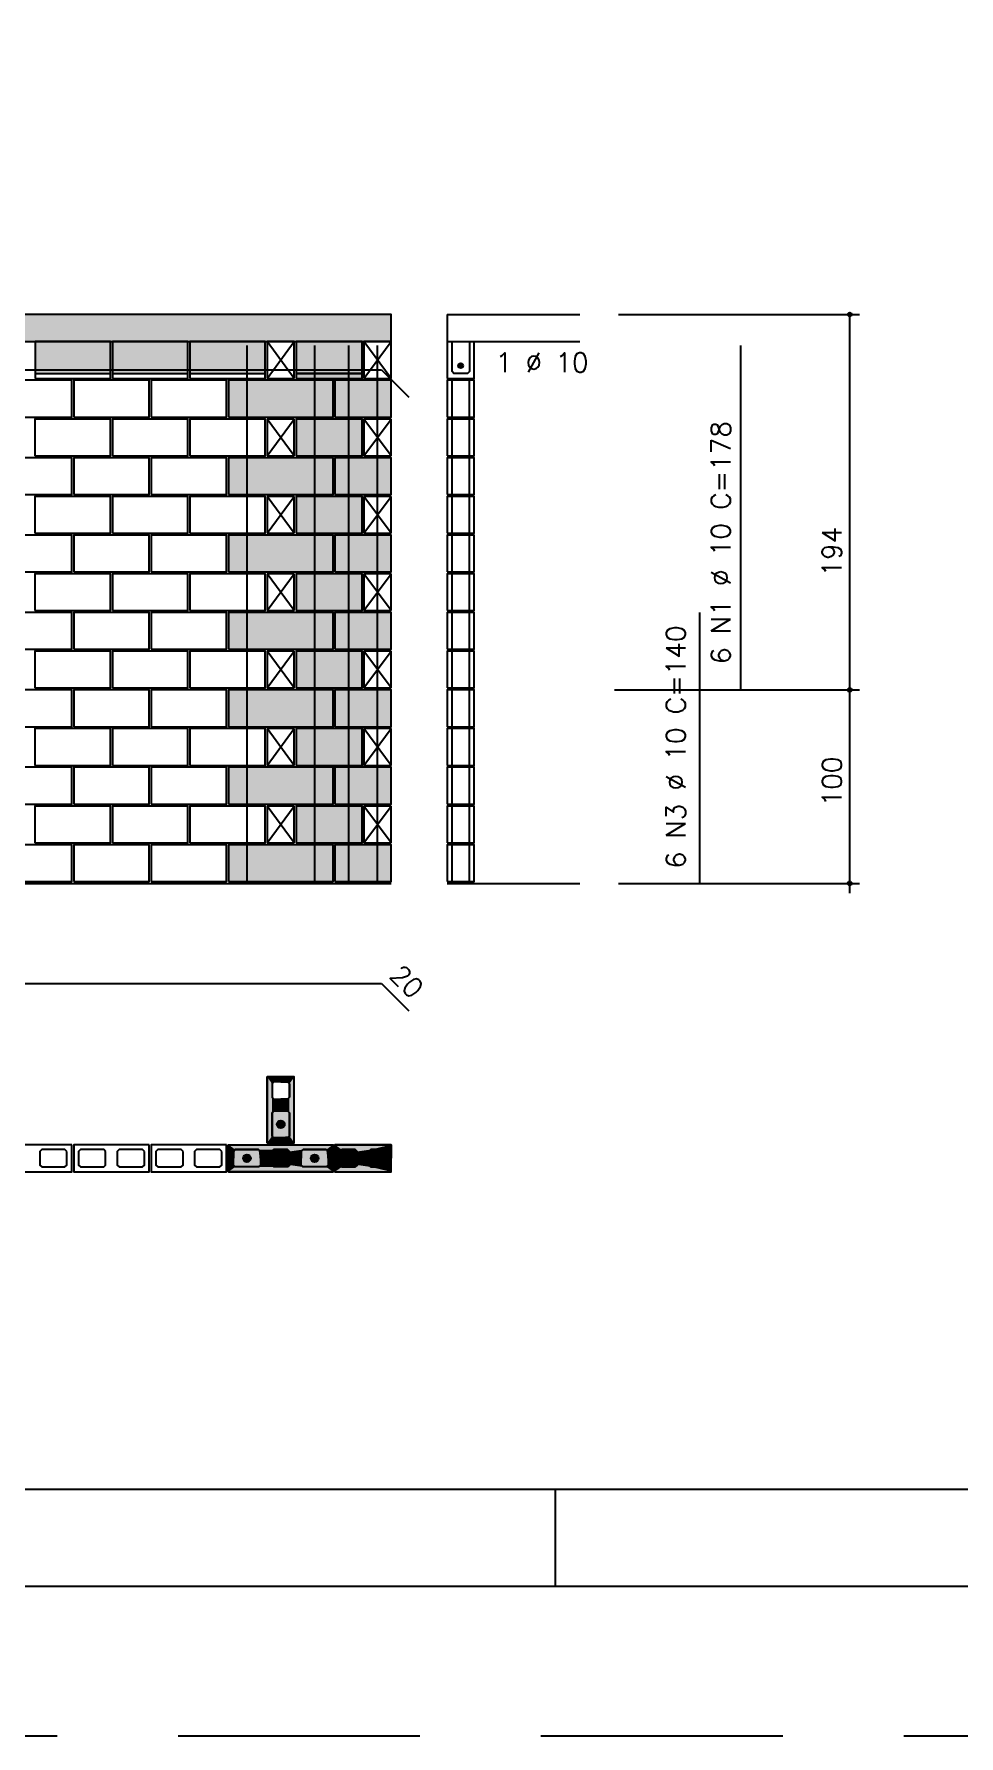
# Model space of a CAD drawing. Extents: x -1 to 122, y -1 to 61.
# Drawn here: x 68.7 to 78.26, y -1.45 to 16.14 of the extents above; entities that cross this region are included whole.
import ezdxf

# ---------------------------------------------------------------- set-up
doc = ezdxf.new("R2010")
doc.units = 0
doc.header["$MEASUREMENT"] = 0
doc.linetypes.add('ESTILO_TQS_0001', pattern=[0.45, 0.3, -0.15])
doc.linetypes.add('HIDDEN', pattern=[0.375, 0.25, -0.125])
doc.layers.get('0').update_dxf_attribs({"linetype": 'CONTINUOUS'})
doc.layers.get('Defpoints').update_dxf_attribs({"linetype": 'CONTINUOUS'})
for name, color, linetype in [('ARQ_FOLHA', 7, 'CONTINUOUS'), ('PENA_01', 1, 'CONTINUOUS'), ('PENA_02', 2, 'CONTINUOUS'), ('PENA_03', 3, 'CONTINUOUS'), ('PENA_05', 5, 'CONTINUOUS'), ('PENA_09', 254, 'CONTINUOUS'), ('PENA_11', 252, 'CONTINUOUS'), ('PENA_19', 240, 'CONTINUOUS'), ('PENA_21', 100, 'CONTINUOUS'), ('PENA_27', 21, 'CONTINUOUS')]:
    doc.layers.add(name, color=color, linetype=linetype)
doc.styles.get("Standard").update_dxf_attribs({"font": 'ROMANS.SHX'})

# ---------------------------------------------------------------- blocks, each defined once
blk = doc.blocks.new('FOLHA A1+1 - 1102 X 594')
at = {"layer": 'ARQ_FOLHA', "color": 1}
blk.add_line((-457, 0), (-457, 10), dxfattribs=at)
for points in [[(-1189, 0), (0, 0), (0, 594), (-1189, 594)], [(-1164, 10), (-10, 10), (-10, 584), (-1164, 584)]]:
    blk.add_lwpolyline(points, close=True, dxfattribs=at)
at = {"layer": 'Defpoints', "color": 8, "linetype": 'HIDDEN', "ltscale": 100}
blk.add_lwpolyline([(-1208.5, 609.5), (-1208.5, -15.5), (19.5, -15.5), (19.5, 609.5)], close=True, dxfattribs=at)

msp = doc.modelspace()

# ---------------------------------------------------------------- linework, layer by layer
at = {"layer": 'PENA_01', "linetype": 'Continuous'}
for p, q in [((68.708768, 12.633965), (69.488768, 12.633965)), ((69.508768, 12.633965), (70.288768, 12.633965)), ((70.308768, 12.633965), (71.088768, 12.633965)), ((71.408357, 12.633965), (72.088357, 12.633965))]:
    msp.add_line(p, q, dxfattribs=at)
for points in [[(71.158357, 5.29309), (71.158357, 5.15309), (71.178357, 5.13309), (71.318357, 5.13309), (71.338357, 5.15309), (71.338357, 5.29309), (71.318357, 5.31309), (71.178357, 5.31309), (71.158357, 5.29309)], [(71.158357, 4.99309), (71.158357, 4.75309), (71.178357, 4.73309), (71.318357, 4.73309), (71.338357, 4.75309), (71.338357, 4.99309), (71.318357, 5.01309), (71.178357, 5.01309), (71.158357, 4.99309)], [(69.038357, 4.59309), (69.018357, 4.61309), (68.778357, 4.61309), (68.758357, 4.59309), (68.758357, 4.45309), (68.778357, 4.43309), (69.018357, 4.43309), (69.038357, 4.45309), (69.038357, 4.59309)], [(69.438357, 4.59309), (69.418357, 4.61309), (69.178357, 4.61309), (69.158357, 4.59309), (69.158357, 4.45309), (69.178357, 4.43309), (69.418357, 4.43309), (69.438357, 4.45309), (69.438357, 4.59309)], [(69.838357, 4.59309), (69.818357, 4.61309), (69.578357, 4.61309), (69.558357, 4.59309), (69.558357, 4.45309), (69.578357, 4.43309), (69.818357, 4.43309), (69.838357, 4.45309), (69.838357, 4.59309)], [(70.238357, 4.59309), (70.218357, 4.61309), (69.978357, 4.61309), (69.958357, 4.59309), (69.958357, 4.45309), (69.978357, 4.43309), (70.218357, 4.43309), (70.238357, 4.45309), (70.238357, 4.59309)], [(70.638357, 4.59309), (70.618357, 4.61309), (70.378357, 4.61309), (70.358357, 4.59309), (70.358357, 4.45309), (70.378357, 4.43309), (70.618357, 4.43309), (70.638357, 4.45309), (70.638357, 4.59309)], [(71.038357, 4.45309), (71.018357, 4.43309), (70.778357, 4.43309), (70.758357, 4.45309), (70.758357, 4.59309), (70.778357, 4.61309), (71.018357, 4.61309), (71.038357, 4.59309), (71.038357, 4.45309)], [(71.338357, 4.45309), (71.318357, 4.43309), (71.178357, 4.43309), (71.158357, 4.45309), (71.158357, 4.59309), (71.178357, 4.61309), (71.318357, 4.61309), (71.338357, 4.59309), (71.338357, 4.45309)], [(71.738357, 4.45309), (71.718357, 4.43309), (71.478357, 4.43309), (71.458357, 4.45309), (71.458357, 4.59309), (71.478357, 4.61309), (71.718357, 4.61309), (71.738357, 4.59309), (71.738357, 4.45309)]]:
    msp.add_lwpolyline(points, dxfattribs=at)
at = {"layer": 'PENA_01', "linetype": 'ESTILO_TQS_0001'}
for points in [[(72.038357, 4.59309), (72.018357, 4.61309), (71.878357, 4.61309), (71.858357, 4.59309), (71.858357, 4.45309), (71.878357, 4.43309), (72.018357, 4.43309), (72.038357, 4.45309), (72.038357, 4.59309)], [(72.338357, 4.59309), (72.318357, 4.61309), (72.178357, 4.61309), (72.158357, 4.59309), (72.158357, 4.45309), (72.178357, 4.43309), (72.318357, 4.43309), (72.338357, 4.45309), (72.338357, 4.59309)]]:
    msp.add_lwpolyline(points, dxfattribs=at)
at = {"layer": 'PENA_02', "linetype": 'Continuous'}
for p, q in [((71.388357, 12.963965), (71.108357, 12.963965)), ((71.108357, 12.963965), (71.108357, 12.583965)), ((71.388357, 12.583965), (71.388357, 12.963965)), ((72.388357, 12.963965), (72.108357, 12.963965)), ((72.108357, 12.963965), (72.108357, 12.583965)), ((72.388357, 12.583965), (72.388357, 12.963965)), ((71.108357, 12.583965), (71.388357, 12.583965)), ((72.108357, 12.583965), (72.388357, 12.583965)), ((71.388357, 12.163965), (71.108357, 12.163965)), ((71.108357, 12.163965), (71.108357, 11.783965)), ((71.388357, 11.783965), (71.388357, 12.163965)), ((72.388357, 12.163965), (72.108357, 12.163965)), ((72.108357, 12.163965), (72.108357, 11.783965)), ((72.388357, 11.783965), (72.388357, 12.163965)), ((71.108357, 11.783965), (71.388357, 11.783965)), ((72.108357, 11.783965), (72.388357, 11.783965)), ((71.388357, 11.363965), (71.108357, 11.363965)), ((71.108357, 11.363965), (71.108357, 10.983965)), ((71.388357, 10.983965), (71.388357, 11.363965)), ((72.388357, 11.363965), (72.108357, 11.363965)), ((72.108357, 11.363965), (72.108357, 10.983965)), ((72.388357, 10.983965), (72.388357, 11.363965)), ((71.108357, 10.983965), (71.388357, 10.983965)), ((72.108357, 10.983965), (72.388357, 10.983965)), ((71.388357, 10.563965), (71.108357, 10.563965)), ((71.108357, 10.563965), (71.108357, 10.183965)), ((71.388357, 10.183965), (71.388357, 10.563965)), ((72.388357, 10.563965), (72.108357, 10.563965)), ((72.108357, 10.563965), (72.108357, 10.183965)), ((72.388357, 10.183965), (72.388357, 10.563965)), ((71.108357, 10.183965), (71.388357, 10.183965)), ((72.108357, 10.183965), (72.388357, 10.183965)), ((71.388357, 9.763965), (71.108357, 9.763965)), ((71.108357, 9.763965), (71.108357, 9.383965)), ((71.388357, 9.383965), (71.388357, 9.763965)), ((72.388357, 9.763965), (72.108357, 9.763965)), ((72.108357, 9.763965), (72.108357, 9.383965)), ((72.388357, 9.383965), (72.388357, 9.763965)), ((71.108357, 9.383965), (71.388357, 9.383965)), ((72.108357, 9.383965), (72.388357, 9.383965)), ((71.388357, 8.963965), (71.108357, 8.963965)), ((71.108357, 8.963965), (71.108357, 8.583965)), ((71.388357, 8.583965), (71.388357, 8.963965)), ((72.388357, 8.963965), (72.108357, 8.963965)), ((72.108357, 8.963965), (72.108357, 8.583965)), ((72.388357, 8.583965), (72.388357, 8.963965)), ((71.108357, 8.583965), (71.388357, 8.583965)), ((72.108357, 8.583965), (72.388357, 8.583965)), ((71.388357, 8.163965), (71.108357, 8.163965)), ((71.108357, 8.163965), (71.108357, 7.783965)), ((71.388357, 7.783965), (71.388357, 8.163965)), ((72.388357, 8.163965), (72.108357, 8.163965)), ((72.108357, 8.163965), (72.108357, 7.783965)), ((72.388357, 7.783965), (72.388357, 8.163965)), ((71.108357, 7.783965), (71.388357, 7.783965)), ((72.108357, 7.783965), (72.388357, 7.783965)), ((62.408357, 7.363965), (72.388768, 7.363965)), ((70.708357, 4.38309), (70.708357, 4.66309)), ((70.708357, 4.66309), (71.788357, 4.66309)), ((71.788357, 4.66309), (71.788357, 4.38309)), ((71.788357, 4.38309), (70.708357, 4.38309))]:
    msp.add_line(p, q, dxfattribs=at)
for points in [[(62.408357, 12.963965), (72.388284, 12.963965), (72.388284, 13.243965), (62.408357, 13.243965), (62.408357, 12.963965)], [(68.708768, 12.583965), (69.488768, 12.583965), (69.488768, 12.963965), (68.708768, 12.963965), (68.708768, 12.583965)], [(69.508768, 12.583965), (70.288768, 12.583965), (70.288768, 12.963965), (69.508768, 12.963965), (69.508768, 12.583965)], [(70.308768, 12.583965), (71.088768, 12.583965), (71.088768, 12.963965), (70.308768, 12.963965), (70.308768, 12.583965)], [(71.408357, 12.583965), (72.088357, 12.583965), (72.088357, 12.963965), (71.408357, 12.963965), (71.408357, 12.583965)], [(68.308768, 12.183965), (69.088768, 12.183965), (69.088768, 12.563965), (68.308768, 12.563965), (68.308768, 12.183965)], [(69.108768, 12.183965), (69.888768, 12.183965), (69.888768, 12.563965), (69.108768, 12.563965), (69.108768, 12.183965)], [(69.908768, 12.183965), (70.688768, 12.183965), (70.688768, 12.563965), (69.908768, 12.563965), (69.908768, 12.183965)], [(70.708768, 12.183965), (71.788768, 12.183965), (71.788768, 12.563965), (70.708768, 12.563965), (70.708768, 12.183965)], [(71.808768, 12.183965), (72.388768, 12.183965), (72.388768, 12.563965), (71.808768, 12.563965), (71.808768, 12.183965)], [(68.708357, 11.783965), (69.488357, 11.783965), (69.488357, 12.163965), (68.708357, 12.163965), (68.708357, 11.783965)], [(69.508357, 11.783965), (70.288357, 11.783965), (70.288357, 12.163965), (69.508357, 12.163965), (69.508357, 11.783965)], [(70.308357, 11.783965), (71.088357, 11.783965), (71.088357, 12.163965), (70.308357, 12.163965), (70.308357, 11.783965)], [(71.408357, 11.783965), (72.088357, 11.783965), (72.088357, 12.163965), (71.408357, 12.163965), (71.408357, 11.783965)], [(68.308768, 11.383965), (69.088768, 11.383965), (69.088768, 11.763965), (68.308768, 11.763965), (68.308768, 11.383965)], [(69.108768, 11.383965), (69.888768, 11.383965), (69.888768, 11.763965), (69.108768, 11.763965), (69.108768, 11.383965)], [(69.908768, 11.383965), (70.688768, 11.383965), (70.688768, 11.763965), (69.908768, 11.763965), (69.908768, 11.383965)], [(70.708768, 11.383965), (71.788768, 11.383965), (71.788768, 11.763965), (70.708768, 11.763965), (70.708768, 11.383965)], [(71.808768, 11.383965), (72.388768, 11.383965), (72.388768, 11.763965), (71.808768, 11.763965), (71.808768, 11.383965)], [(68.708357, 10.983965), (69.488357, 10.983965), (69.488357, 11.363965), (68.708357, 11.363965), (68.708357, 10.983965)], [(69.508357, 10.983965), (70.288357, 10.983965), (70.288357, 11.363965), (69.508357, 11.363965), (69.508357, 10.983965)], [(70.308357, 10.983965), (71.088357, 10.983965), (71.088357, 11.363965), (70.308357, 11.363965), (70.308357, 10.983965)], [(71.408357, 10.983965), (72.088357, 10.983965), (72.088357, 11.363965), (71.408357, 11.363965), (71.408357, 10.983965)], [(68.308768, 10.583965), (69.088768, 10.583965), (69.088768, 10.963965), (68.308768, 10.963965), (68.308768, 10.583965)], [(69.108768, 10.583965), (69.888768, 10.583965), (69.888768, 10.963965), (69.108768, 10.963965), (69.108768, 10.583965)], [(69.908768, 10.583965), (70.688768, 10.583965), (70.688768, 10.963965), (69.908768, 10.963965), (69.908768, 10.583965)], [(70.708768, 10.583965), (71.788768, 10.583965), (71.788768, 10.963965), (70.708768, 10.963965), (70.708768, 10.583965)], [(71.808768, 10.583965), (72.388768, 10.583965), (72.388768, 10.963965), (71.808768, 10.963965), (71.808768, 10.583965)], [(68.708357, 10.183965), (69.488357, 10.183965), (69.488357, 10.563965), (68.708357, 10.563965), (68.708357, 10.183965)], [(69.508357, 10.183965), (70.288357, 10.183965), (70.288357, 10.563965), (69.508357, 10.563965), (69.508357, 10.183965)], [(70.308357, 10.183965), (71.088357, 10.183965), (71.088357, 10.563965), (70.308357, 10.563965), (70.308357, 10.183965)], [(71.408357, 10.183965), (72.088357, 10.183965), (72.088357, 10.563965), (71.408357, 10.563965), (71.408357, 10.183965)], [(68.308768, 9.783965), (69.088768, 9.783965), (69.088768, 10.163965), (68.308768, 10.163965), (68.308768, 9.783965)], [(69.108768, 9.783965), (69.888768, 9.783965), (69.888768, 10.163965), (69.108768, 10.163965), (69.108768, 9.783965)], [(69.908768, 9.783965), (70.688768, 9.783965), (70.688768, 10.163965), (69.908768, 10.163965), (69.908768, 9.783965)], [(70.708768, 9.783965), (71.788768, 9.783965), (71.788768, 10.163965), (70.708768, 10.163965), (70.708768, 9.783965)], [(71.808768, 9.783965), (72.388768, 9.783965), (72.388768, 10.163965), (71.808768, 10.163965), (71.808768, 9.783965)], [(68.708357, 9.383965), (69.488357, 9.383965), (69.488357, 9.763965), (68.708357, 9.763965), (68.708357, 9.383965)], [(69.508357, 9.383965), (70.288357, 9.383965), (70.288357, 9.763965), (69.508357, 9.763965), (69.508357, 9.383965)], [(70.308357, 9.383965), (71.088357, 9.383965), (71.088357, 9.763965), (70.308357, 9.763965), (70.308357, 9.383965)], [(71.408357, 9.383965), (72.088357, 9.383965), (72.088357, 9.763965), (71.408357, 9.763965), (71.408357, 9.383965)], [(68.308768, 8.983965), (69.088768, 8.983965), (69.088768, 9.363965), (68.308768, 9.363965), (68.308768, 8.983965)], [(69.108768, 8.983965), (69.888768, 8.983965), (69.888768, 9.363965), (69.108768, 9.363965), (69.108768, 8.983965)], [(69.908768, 8.983965), (70.688768, 8.983965), (70.688768, 9.363965), (69.908768, 9.363965), (69.908768, 8.983965)], [(70.708768, 8.983965), (71.788768, 8.983965), (71.788768, 9.363965), (70.708768, 9.363965), (70.708768, 8.983965)], [(71.808768, 8.983965), (72.388768, 8.983965), (72.388768, 9.363965), (71.808768, 9.363965), (71.808768, 8.983965)], [(68.708357, 8.583965), (69.488357, 8.583965), (69.488357, 8.963965), (68.708357, 8.963965), (68.708357, 8.583965)], [(69.508357, 8.583965), (70.288357, 8.583965), (70.288357, 8.963965), (69.508357, 8.963965), (69.508357, 8.583965)], [(70.308357, 8.583965), (71.088357, 8.583965), (71.088357, 8.963965), (70.308357, 8.963965), (70.308357, 8.583965)], [(71.408357, 8.583965), (72.088357, 8.583965), (72.088357, 8.963965), (71.408357, 8.963965), (71.408357, 8.583965)], [(68.308768, 8.183965), (69.088768, 8.183965), (69.088768, 8.563965), (68.308768, 8.563965), (68.308768, 8.183965)], [(69.108768, 8.183965), (69.888768, 8.183965), (69.888768, 8.563965), (69.108768, 8.563965), (69.108768, 8.183965)], [(69.908768, 8.183965), (70.688768, 8.183965), (70.688768, 8.563965), (69.908768, 8.563965), (69.908768, 8.183965)], [(70.708768, 8.183965), (71.788768, 8.183965), (71.788768, 8.563965), (70.708768, 8.563965), (70.708768, 8.183965)], [(71.808768, 8.183965), (72.388768, 8.183965), (72.388768, 8.563965), (71.808768, 8.563965), (71.808768, 8.183965)], [(68.708357, 7.783965), (69.488357, 7.783965), (69.488357, 8.163965), (68.708357, 8.163965), (68.708357, 7.783965)], [(69.508357, 7.783965), (70.288357, 7.783965), (70.288357, 8.163965), (69.508357, 8.163965), (69.508357, 7.783965)], [(70.308357, 7.783965), (71.088357, 7.783965), (71.088357, 8.163965), (70.308357, 8.163965), (70.308357, 7.783965)], [(71.408357, 7.783965), (72.088357, 7.783965), (72.088357, 8.163965), (71.408357, 8.163965), (71.408357, 7.783965)], [(68.308768, 7.383965), (69.088768, 7.383965), (69.088768, 7.763965), (68.308768, 7.763965), (68.308768, 7.383965)], [(69.108768, 7.383965), (69.888768, 7.383965), (69.888768, 7.763965), (69.108768, 7.763965), (69.108768, 7.383965)], [(69.908768, 7.383965), (70.688768, 7.383965), (70.688768, 7.763965), (69.908768, 7.763965), (69.908768, 7.383965)], [(70.708768, 7.383965), (71.788768, 7.383965), (71.788768, 7.763965), (70.708768, 7.763965), (70.708768, 7.383965)], [(71.808768, 7.383965), (72.388768, 7.383965), (72.388768, 7.763965), (71.808768, 7.763965), (71.808768, 7.383965)], [(71.108357, 5.36309), (71.108357, 4.68309), (71.388357, 4.68309), (71.388357, 5.36309), (71.108357, 5.36309)], [(69.088357, 4.66309), (68.308357, 4.66309), (68.308357, 4.38309), (69.088357, 4.38309), (69.088357, 4.66309)], [(69.888357, 4.66309), (69.108357, 4.66309), (69.108357, 4.38309), (69.888357, 4.38309), (69.888357, 4.66309)], [(70.688357, 4.66309), (69.908357, 4.66309), (69.908357, 4.38309), (70.688357, 4.38309), (70.688357, 4.66309)], [(72.388357, 4.66309), (71.808357, 4.66309), (71.808357, 4.38309), (72.388357, 4.38309), (72.388357, 4.66309)]]:
    msp.add_lwpolyline(points, dxfattribs=at)
for centre, radius in [((77.128279, 13.243965), 0.02), ((77.128279, 13.243965), 0.01), ((77.128279, 9.363965), 0.02), ((77.128279, 9.363965), 0.01), ((77.128279, 7.363965), 0.02), ((77.128279, 7.363965), 0.01)]:
    msp.add_circle(centre, radius, dxfattribs=at)
at = {"layer": 'PENA_03', "linetype": 'Continuous'}
for p, q in [((72.968284, 13.243965), (72.968284, 12.583965)), ((72.968284, 13.243965), (74.338963, 13.243965)), ((74.738963, 13.243965), (77.228279, 13.243965)), ((77.128279, 7.263433), (77.128279, 13.243965)), ((71.108357, 12.583965), (71.388357, 12.963965)), ((71.388357, 12.583965), (71.108357, 12.963965)), ((72.108357, 12.583965), (72.388357, 12.963965)), ((72.388357, 12.583965), (72.108357, 12.963965)), ((72.968284, 12.963965), (74.338963, 12.963965)), ((73.018284, 12.183965), (73.018284, 12.563965)), ((73.198284, 12.183965), (73.198284, 12.563965)), ((71.108357, 11.783965), (71.388357, 12.163965)), ((71.388357, 11.783965), (71.108357, 12.163965)), ((72.108357, 11.783965), (72.388357, 12.163965)), ((72.388357, 11.783965), (72.108357, 12.163965)), ((73.018284, 11.783965), (73.018284, 12.163965)), ((73.198284, 11.783965), (73.198284, 12.163965)), ((73.018284, 11.383965), (73.018284, 11.763965)), ((73.198284, 11.383965), (73.198284, 11.763965)), ((71.108357, 10.983965), (71.388357, 11.363965)), ((71.388357, 10.983965), (71.108357, 11.363965)), ((72.108357, 10.983965), (72.388357, 11.363965)), ((72.388357, 10.983965), (72.108357, 11.363965)), ((73.018284, 10.983965), (73.018284, 11.363965)), ((73.198284, 10.983965), (73.198284, 11.363965)), ((73.018284, 10.583965), (73.018284, 10.963965)), ((73.198284, 10.583965), (73.198284, 10.963965)), ((71.108357, 10.183965), (71.388357, 10.563965)), ((71.388357, 10.183965), (71.108357, 10.563965)), ((72.108357, 10.183965), (72.388357, 10.563965)), ((72.388357, 10.183965), (72.108357, 10.563965)), ((73.018284, 10.183965), (73.018284, 10.563965)), ((73.198284, 10.183965), (73.198284, 10.563965)), ((73.018284, 9.783965), (73.018284, 10.163965)), ((73.198284, 9.783965), (73.198284, 10.163965)), ((71.108357, 9.383965), (71.388357, 9.763965)), ((71.388357, 9.383965), (71.108357, 9.763965)), ((72.108357, 9.383965), (72.388357, 9.763965)), ((72.388357, 9.383965), (72.108357, 9.763965)), ((73.018284, 9.383965), (73.018284, 9.763965)), ((73.198284, 9.383965), (73.198284, 9.763965)), ((73.018284, 8.983965), (73.018284, 9.363965)), ((73.198284, 8.983965), (73.198284, 9.363965)), ((74.697032, 9.363965), (77.228279, 9.363965)), ((71.108357, 8.583965), (71.388357, 8.963965)), ((71.388357, 8.583965), (71.108357, 8.963965)), ((72.108357, 8.583965), (72.388357, 8.963965)), ((72.388357, 8.583965), (72.108357, 8.963965)), ((73.018284, 8.583965), (73.018284, 8.963965)), ((73.198284, 8.583965), (73.198284, 8.963965)), ((73.018284, 8.183965), (73.018284, 8.563965)), ((73.198284, 8.183965), (73.198284, 8.563965)), ((71.108357, 7.783965), (71.388357, 8.163965)), ((71.388357, 7.783965), (71.108357, 8.163965)), ((72.108357, 7.783965), (72.388357, 8.163965)), ((72.388357, 7.783965), (72.108357, 8.163965)), ((73.018284, 7.783965), (73.018284, 8.163965)), ((73.198284, 7.783965), (73.198284, 8.163965)), ((73.018284, 7.383965), (73.018284, 7.763965)), ((73.198284, 7.383965), (73.198284, 7.763965)), ((72.968284, 7.363965), (74.338963, 7.363965)), ((74.738963, 7.363965), (77.228279, 7.363965))]:
    msp.add_line(p, q, dxfattribs=at)
for points in [[(72.968284, 12.583965), (73.248284, 12.583965), (73.248284, 12.963965)], [(73.198284, 12.963965), (73.198284, 12.653965), (73.178284, 12.633965), (73.038284, 12.633965), (73.018284, 12.653965), (73.018284, 12.963965)], [(72.968284, 12.183965), (73.248284, 12.183965), (73.248284, 12.563965), (72.968284, 12.563965), (72.968284, 12.183965)], [(72.968284, 11.783965), (73.248284, 11.783965), (73.248284, 12.163965), (72.968284, 12.163965), (72.968284, 11.783965)], [(72.968284, 11.383965), (73.248284, 11.383965), (73.248284, 11.763965), (72.968284, 11.763965), (72.968284, 11.383965)], [(72.968284, 10.983965), (73.248284, 10.983965), (73.248284, 11.363965), (72.968284, 11.363965), (72.968284, 10.983965)], [(72.968284, 10.583965), (73.248284, 10.583965), (73.248284, 10.963965), (72.968284, 10.963965), (72.968284, 10.583965)], [(72.968284, 10.183965), (73.248284, 10.183965), (73.248284, 10.563965), (72.968284, 10.563965), (72.968284, 10.183965)], [(72.968284, 9.783965), (73.248284, 9.783965), (73.248284, 10.163965), (72.968284, 10.163965), (72.968284, 9.783965)], [(72.968284, 9.383965), (73.248284, 9.383965), (73.248284, 9.763965), (72.968284, 9.763965), (72.968284, 9.383965)], [(72.968284, 8.983965), (73.248284, 8.983965), (73.248284, 9.363965), (72.968284, 9.363965), (72.968284, 8.983965)], [(72.968284, 8.583965), (73.248284, 8.583965), (73.248284, 8.963965), (72.968284, 8.963965), (72.968284, 8.583965)], [(72.968284, 8.183965), (73.248284, 8.183965), (73.248284, 8.563965), (72.968284, 8.563965), (72.968284, 8.183965)], [(72.968284, 7.783965), (73.248284, 7.783965), (73.248284, 8.163965), (72.968284, 8.163965), (72.968284, 7.783965)], [(72.968284, 7.383965), (73.248284, 7.383965), (73.248284, 7.763965), (72.968284, 7.763965), (72.968284, 7.383965)], [(71.178357, 4.73309), (71.158357, 4.75309), (71.158357, 4.99309), (71.178357, 5.01309), (71.318357, 5.01309), (71.338357, 4.99309), (71.338357, 4.75309), (71.318357, 4.73309), (71.178357, 4.73309)], [(71.038357, 4.45309), (71.018357, 4.43309), (70.778357, 4.43309), (70.758357, 4.45309), (70.758357, 4.59309), (70.778357, 4.61309), (71.018357, 4.61309), (71.038357, 4.59309), (71.038357, 4.45309)], [(71.338357, 4.45309), (71.318357, 4.43309), (71.178357, 4.43309), (71.158357, 4.45309), (71.158357, 4.59309), (71.178357, 4.61309), (71.318357, 4.61309), (71.338357, 4.59309), (71.338357, 4.45309)], [(71.738357, 4.45309), (71.718357, 4.43309), (71.478357, 4.43309), (71.458357, 4.45309), (71.458357, 4.59309), (71.478357, 4.61309), (71.718357, 4.61309), (71.738357, 4.59309), (71.738357, 4.45309)], [(72.038357, 4.45309), (72.018357, 4.43309), (71.878357, 4.43309), (71.858357, 4.45309), (71.858357, 4.59309), (71.878357, 4.61309), (72.018357, 4.61309), (72.038357, 4.59309), (72.038357, 4.45309)], [(72.338357, 4.45309), (72.318357, 4.43309), (72.178357, 4.43309), (72.158357, 4.45309), (72.158357, 4.59309), (72.178357, 4.61309), (72.318357, 4.61309), (72.338357, 4.59309), (72.338357, 4.45309)]]:
    msp.add_lwpolyline(points, dxfattribs=at)
for centre, radius in [((73.107833, 12.714955), 0.025), ((71.248357, 4.87309), 0.04), ((70.898357, 4.52309), 0.04), ((71.248357, 4.52309), 0.04), ((71.598357, 4.52309), 0.04), ((71.948357, 4.52309), 0.04), ((72.248357, 4.52309), 0.04)]:
    msp.add_circle(centre, radius, dxfattribs=at)
for points in [[(73.132833, 12.714955), (73.095333, 12.736606), (73.08434, 12.723506)], [(73.132833, 12.714955), (73.08434, 12.723506), (73.08434, 12.706405)], [(73.132833, 12.714955), (73.08434, 12.706405), (73.095333, 12.693305)], [(73.132833, 12.714955), (73.112174, 12.739575), (73.095333, 12.736606)], [(73.132833, 12.714955), (73.095333, 12.693305), (73.112174, 12.690335)], [(73.132833, 12.714955), (73.126984, 12.731025), (73.112174, 12.739575)], [(73.132833, 12.714955), (73.112174, 12.690335), (73.126984, 12.698885)], [(73.132833, 12.714955), (73.126984, 12.698885), (73.132833, 12.714955)], [(71.288357, 4.87309), (71.228357, 4.907731), (71.21077, 4.886771)], [(71.288357, 4.87309), (71.21077, 4.886771), (71.21077, 4.859409)], [(71.288357, 4.87309), (71.21077, 4.859409), (71.228357, 4.838449)], [(71.288357, 4.87309), (71.255303, 4.912482), (71.228357, 4.907731)], [(71.288357, 4.87309), (71.228357, 4.838449), (71.255303, 4.833697)], [(71.288357, 4.87309), (71.278999, 4.898801), (71.255303, 4.912482)], [(71.288357, 4.87309), (71.255303, 4.833697), (71.278999, 4.847378)], [(71.288357, 4.87309), (71.278999, 4.847378), (71.288357, 4.87309)], [(70.938357, 4.52309), (70.878357, 4.557731), (70.86077, 4.536771)], [(70.938357, 4.52309), (70.86077, 4.536771), (70.86077, 4.509409)], [(70.938357, 4.52309), (70.86077, 4.509409), (70.878357, 4.488449)], [(70.938357, 4.52309), (70.905303, 4.562482), (70.878357, 4.557731)], [(70.938357, 4.52309), (70.878357, 4.488449), (70.905303, 4.483697)], [(70.938357, 4.52309), (70.928999, 4.548801), (70.905303, 4.562482)], [(70.938357, 4.52309), (70.905303, 4.483697), (70.928999, 4.497378)], [(70.938357, 4.52309), (70.928999, 4.497378), (70.938357, 4.52309)], [(71.288357, 4.52309), (71.228357, 4.557731), (71.21077, 4.536771)], [(71.288357, 4.52309), (71.21077, 4.536771), (71.21077, 4.509409)], [(71.288357, 4.52309), (71.21077, 4.509409), (71.228357, 4.488449)], [(71.288357, 4.52309), (71.255303, 4.562482), (71.228357, 4.557731)], [(71.288357, 4.52309), (71.228357, 4.488449), (71.255303, 4.483697)], [(71.288357, 4.52309), (71.278999, 4.548801), (71.255303, 4.562482)], [(71.288357, 4.52309), (71.255303, 4.483697), (71.278999, 4.497378)], [(71.288357, 4.52309), (71.278999, 4.497378), (71.288357, 4.52309)], [(71.638357, 4.52309), (71.578357, 4.557731), (71.56077, 4.536771)], [(71.638357, 4.52309), (71.56077, 4.536771), (71.56077, 4.509409)], [(71.638357, 4.52309), (71.56077, 4.509409), (71.578357, 4.488449)], [(71.638357, 4.52309), (71.605303, 4.562482), (71.578357, 4.557731)], [(71.638357, 4.52309), (71.578357, 4.488449), (71.605303, 4.483697)], [(71.638357, 4.52309), (71.628999, 4.548801), (71.605303, 4.562482)], [(71.638357, 4.52309), (71.605303, 4.483697), (71.628999, 4.497378)], [(71.638357, 4.52309), (71.628999, 4.497378), (71.638357, 4.52309)], [(71.988357, 4.52309), (71.928357, 4.557731), (71.91077, 4.536771)], [(71.988357, 4.52309), (71.91077, 4.536771), (71.91077, 4.509409)], [(71.988357, 4.52309), (71.91077, 4.509409), (71.928357, 4.488449)], [(71.988357, 4.52309), (71.955303, 4.562482), (71.928357, 4.557731)], [(71.988357, 4.52309), (71.928357, 4.488449), (71.955303, 4.483697)], [(71.988357, 4.52309), (71.978999, 4.548801), (71.955303, 4.562482)], [(71.988357, 4.52309), (71.955303, 4.483697), (71.978999, 4.497378)], [(71.988357, 4.52309), (71.978999, 4.497378), (71.988357, 4.52309)], [(72.288357, 4.52309), (72.228357, 4.557731), (72.21077, 4.536771)], [(72.288357, 4.52309), (72.21077, 4.536771), (72.21077, 4.509409)], [(72.288357, 4.52309), (72.21077, 4.509409), (72.228357, 4.488449)], [(72.288357, 4.52309), (72.255303, 4.562482), (72.228357, 4.557731)], [(72.288357, 4.52309), (72.228357, 4.488449), (72.255303, 4.483697)], [(72.288357, 4.52309), (72.278999, 4.548801), (72.255303, 4.562482)], [(72.288357, 4.52309), (72.255303, 4.483697), (72.278999, 4.497378)], [(72.288357, 4.52309), (72.278999, 4.497378), (72.288357, 4.52309)]]:
    msp.add_solid(points, dxfattribs=at)
at = {"layer": 'PENA_05', "linetype": 'Continuous'}
for p, q in [((76.004529, 9.361043), (76.004529, 12.923965)), ((62.508357, 12.673597), (72.288598, 12.674025)), ((72.288598, 12.674025), (72.571441, 12.391182)), ((75.578605, 7.363965), (75.578605, 10.163965)), ((62.508357, 6.329658), (72.288598, 6.330086)), ((72.288598, 6.330086), (72.571441, 6.047243))]:
    msp.add_line(p, q, dxfattribs=at)
for points in [[(70.898357, 12.923965), (70.898357, 7.363965)], [(71.598357, 12.923965), (71.598357, 7.363965)], [(71.948357, 12.923965), (71.948357, 7.363965)], [(72.244207, 12.923965), (72.244207, 7.363965)]]:
    msp.add_lwpolyline(points, dxfattribs=at)
at = {"layer": 'PENA_09', "linetype": 'Continuous'}
for points in [[(68.708768, 12.633965), (69.488768, 12.633965), (69.488768, 12.963965), (68.708768, 12.963965), (68.708768, 12.633965)], [(69.508768, 12.633965), (70.288768, 12.633965), (70.288768, 12.963965), (69.508768, 12.963965), (69.508768, 12.633965)], [(70.308768, 12.633965), (71.088768, 12.633965), (71.088768, 12.963965), (70.308768, 12.963965), (70.308768, 12.633965)], [(71.408357, 12.633965), (72.088357, 12.633965), (72.088357, 12.963965), (71.408357, 12.963965), (71.408357, 12.633965)]]:
    msp.add_lwpolyline(points, dxfattribs=at)
for points in [[(68.708768, 12.633965), (69.488768, 12.633965), (69.488768, 12.963965)], [(68.708768, 12.633965), (69.488768, 12.963965), (68.708768, 12.963965)], [(68.708768, 12.633965), (68.708768, 12.963965), (68.708768, 12.633965)], [(69.508768, 12.633965), (70.288768, 12.633965), (70.288768, 12.963965)], [(69.508768, 12.633965), (70.288768, 12.963965), (69.508768, 12.963965)], [(69.508768, 12.633965), (69.508768, 12.963965), (69.508768, 12.633965)], [(70.308768, 12.633965), (71.088768, 12.633965), (71.088768, 12.963965)], [(70.308768, 12.633965), (71.088768, 12.963965), (70.308768, 12.963965)], [(70.308768, 12.633965), (70.308768, 12.963965), (70.308768, 12.633965)], [(71.408357, 12.633965), (72.088357, 12.633965), (72.088357, 12.963965)], [(71.408357, 12.633965), (72.088357, 12.963965), (71.408357, 12.963965)], [(71.408357, 12.633965), (71.408357, 12.963965), (71.408357, 12.633965)]]:
    msp.add_solid(points, dxfattribs=at)
at = {"layer": 'PENA_11', "linetype": 'Continuous'}
for points in [[(62.408357, 12.963965), (72.388284, 12.963965), (72.388284, 13.243965)], [(62.408357, 12.963965), (72.388284, 13.243965), (62.408357, 13.243965)], [(71.178357, 4.73309), (71.158357, 4.99309), (71.178357, 5.01309)], [(71.178357, 4.73309), (71.158357, 4.75309), (71.158357, 4.99309)], [(71.178357, 4.73309), (71.178357, 5.01309), (71.318357, 5.01309)], [(71.178357, 4.73309), (71.318357, 5.01309), (71.338357, 4.99309)], [(71.178357, 4.73309), (71.338357, 4.99309), (71.338357, 4.75309)], [(71.178357, 4.73309), (71.338357, 4.75309), (71.318357, 4.73309)], [(71.038357, 4.45309), (70.758357, 4.59309), (70.778357, 4.61309)], [(71.038357, 4.45309), (70.758357, 4.45309), (70.758357, 4.59309)], [(71.038357, 4.45309), (70.778357, 4.61309), (71.018357, 4.61309)], [(71.038357, 4.45309), (71.018357, 4.61309), (71.038357, 4.59309)], [(71.038357, 4.45309), (71.038357, 4.59309), (71.038357, 4.45309)], [(71.338357, 4.45309), (71.158357, 4.59309), (71.178357, 4.61309)], [(71.338357, 4.45309), (71.158357, 4.45309), (71.158357, 4.59309)], [(71.178357, 4.73309), (71.318357, 4.73309), (71.178357, 4.73309)], [(71.338357, 4.45309), (71.178357, 4.61309), (71.318357, 4.61309)], [(71.338357, 4.45309), (71.318357, 4.61309), (71.338357, 4.59309)], [(71.338357, 4.45309), (71.338357, 4.59309), (71.338357, 4.45309)], [(71.738357, 4.45309), (71.458357, 4.59309), (71.478357, 4.61309)], [(71.738357, 4.45309), (71.458357, 4.45309), (71.458357, 4.59309)], [(71.738357, 4.45309), (71.478357, 4.61309), (71.718357, 4.61309)], [(71.738357, 4.45309), (71.718357, 4.61309), (71.738357, 4.59309)], [(71.738357, 4.45309), (71.738357, 4.59309), (71.738357, 4.45309)], [(72.038357, 4.45309), (71.858357, 4.59309), (71.878357, 4.61309)], [(72.038357, 4.45309), (71.858357, 4.45309), (71.858357, 4.59309)], [(72.038357, 4.45309), (71.878357, 4.61309), (72.018357, 4.61309)], [(72.038357, 4.45309), (72.018357, 4.61309), (72.038357, 4.59309)], [(72.038357, 4.45309), (72.038357, 4.59309), (72.038357, 4.45309)], [(72.338357, 4.45309), (72.158357, 4.59309), (72.178357, 4.61309)], [(72.338357, 4.45309), (72.158357, 4.45309), (72.158357, 4.59309)], [(72.338357, 4.45309), (72.178357, 4.61309), (72.318357, 4.61309)], [(72.338357, 4.45309), (72.318357, 4.61309), (72.338357, 4.59309)], [(72.338357, 4.45309), (72.338357, 4.59309), (72.338357, 4.45309)], [(71.038357, 4.45309), (70.778357, 4.43309), (70.758357, 4.45309)], [(71.038357, 4.45309), (71.018357, 4.43309), (70.778357, 4.43309)], [(71.338357, 4.45309), (71.178357, 4.43309), (71.158357, 4.45309)], [(71.338357, 4.45309), (71.318357, 4.43309), (71.178357, 4.43309)], [(71.738357, 4.45309), (71.478357, 4.43309), (71.458357, 4.45309)], [(71.738357, 4.45309), (71.718357, 4.43309), (71.478357, 4.43309)], [(72.038357, 4.45309), (71.878357, 4.43309), (71.858357, 4.45309)], [(72.038357, 4.45309), (72.018357, 4.43309), (71.878357, 4.43309)], [(72.338357, 4.45309), (72.178357, 4.43309), (72.158357, 4.45309)], [(72.338357, 4.45309), (72.318357, 4.43309), (72.178357, 4.43309)]]:
    msp.add_solid(points, dxfattribs=at)
at = {"layer": 'PENA_19', "linetype": 'Continuous'}
for points in [[(70.708768, 12.183965), (71.788768, 12.183965), (71.788768, 12.563965), (70.708768, 12.563965), (70.708768, 12.183965)], [(70.708768, 11.383965), (71.788768, 11.383965), (71.788768, 11.763965), (70.708768, 11.763965), (70.708768, 11.383965)], [(70.708768, 10.583965), (71.788768, 10.583965), (71.788768, 10.963965), (70.708768, 10.963965), (70.708768, 10.583965)], [(70.708768, 9.783965), (71.788768, 9.783965), (71.788768, 10.163965), (70.708768, 10.163965), (70.708768, 9.783965)], [(70.708768, 8.983965), (71.788768, 8.983965), (71.788768, 9.363965), (70.708768, 9.363965), (70.708768, 8.983965)], [(70.708768, 8.183965), (71.788768, 8.183965), (71.788768, 8.563965), (70.708768, 8.563965), (70.708768, 8.183965)], [(70.708768, 7.383965), (71.788768, 7.383965), (71.788768, 7.763965), (70.708768, 7.763965), (70.708768, 7.383965)], [(71.788357, 4.52309), (71.738357, 4.52309), (71.738357, 4.59309), (71.718357, 4.61309), (71.478357, 4.61309), (71.458357, 4.59309), (71.458357, 4.52309), (71.338357, 4.52309), (71.338357, 4.59309), (71.318357, 4.61309), (71.178357, 4.61309), (71.158357, 4.59309), (71.158357, 4.52309), (71.038357, 4.52309), (71.038357, 4.59309), (71.018357, 4.61309), (70.778357, 4.61309), (70.758357, 4.59309), (70.758357, 4.52309), (70.708357, 4.52309), (70.708357, 4.66309), (71.788357, 4.66309), (71.788357, 4.52309)], [(71.788357, 4.52309), (71.738357, 4.52309), (71.738357, 4.45309), (71.718357, 4.43309), (71.478357, 4.43309), (71.458357, 4.45309), (71.458357, 4.52309), (71.338357, 4.52309), (71.338357, 4.45309), (71.318357, 4.43309), (71.178357, 4.43309), (71.158357, 4.45309), (71.158357, 4.52309), (71.038357, 4.52309), (71.038357, 4.45309), (71.018357, 4.43309), (70.778357, 4.43309), (70.758357, 4.45309), (70.758357, 4.52309), (70.708357, 4.52309), (70.708357, 4.38309), (71.788357, 4.38309), (71.788357, 4.52309)]]:
    msp.add_lwpolyline(points, dxfattribs=at)
for points in [[(70.708768, 12.183965), (71.788768, 12.183965), (71.788768, 12.563965)], [(70.708768, 12.183965), (71.788768, 12.563965), (70.708768, 12.563965)], [(70.708768, 12.183965), (70.708768, 12.563965), (70.708768, 12.183965)], [(70.708768, 11.383965), (71.788768, 11.383965), (71.788768, 11.763965)], [(70.708768, 11.383965), (71.788768, 11.763965), (70.708768, 11.763965)], [(70.708768, 11.383965), (70.708768, 11.763965), (70.708768, 11.383965)], [(70.708768, 10.583965), (71.788768, 10.583965), (71.788768, 10.963965)], [(70.708768, 10.583965), (71.788768, 10.963965), (70.708768, 10.963965)], [(70.708768, 10.583965), (70.708768, 10.963965), (70.708768, 10.583965)], [(70.708768, 9.783965), (71.788768, 9.783965), (71.788768, 10.163965)], [(70.708768, 9.783965), (71.788768, 10.163965), (70.708768, 10.163965)], [(70.708768, 9.783965), (70.708768, 10.163965), (70.708768, 9.783965)], [(70.708768, 8.983965), (71.788768, 8.983965), (71.788768, 9.363965)], [(70.708768, 8.983965), (71.788768, 9.363965), (70.708768, 9.363965)], [(70.708768, 8.983965), (70.708768, 9.363965), (70.708768, 8.983965)], [(70.708768, 8.183965), (71.788768, 8.183965), (71.788768, 8.563965)], [(70.708768, 8.183965), (71.788768, 8.563965), (70.708768, 8.563965)], [(70.708768, 8.183965), (70.708768, 8.563965), (70.708768, 8.183965)], [(70.708768, 7.383965), (71.788768, 7.383965), (71.788768, 7.763965)], [(70.708768, 7.383965), (71.788768, 7.763965), (70.708768, 7.763965)], [(70.708768, 7.383965), (70.708768, 7.763965), (70.708768, 7.383965)], [(71.788357, 4.66309), (70.778357, 4.61309), (70.708357, 4.66309)], [(70.778357, 4.61309), (70.758357, 4.59309), (70.708357, 4.66309)], [(70.708357, 4.66309), (70.758357, 4.59309), (70.708357, 4.52309)], [(70.758357, 4.59309), (70.758357, 4.52309), (70.708357, 4.52309)], [(71.018357, 4.61309), (70.778357, 4.61309), (71.788357, 4.66309)], [(71.178357, 4.61309), (71.018357, 4.61309), (71.788357, 4.66309)], [(71.038357, 4.59309), (71.018357, 4.61309), (71.178357, 4.61309)], [(71.038357, 4.52309), (71.038357, 4.59309), (71.178357, 4.61309)], [(71.038357, 4.52309), (71.178357, 4.61309), (71.158357, 4.59309)], [(71.038357, 4.52309), (71.158357, 4.59309), (71.158357, 4.52309)], [(71.788357, 4.66309), (71.318357, 4.61309), (71.178357, 4.61309)], [(71.318357, 4.61309), (71.788357, 4.66309), (71.338357, 4.59309)], [(71.788357, 4.66309), (71.478357, 4.61309), (71.338357, 4.59309)], [(71.338357, 4.59309), (71.478357, 4.61309), (71.338357, 4.52309)], [(71.478357, 4.61309), (71.458357, 4.59309), (71.338357, 4.52309)], [(71.338357, 4.52309), (71.458357, 4.59309), (71.458357, 4.52309)], [(71.718357, 4.61309), (71.478357, 4.61309), (71.788357, 4.66309)], [(71.738357, 4.59309), (71.718357, 4.61309), (71.788357, 4.66309)], [(71.788357, 4.52309), (71.738357, 4.52309), (71.788357, 4.66309)], [(71.738357, 4.52309), (71.738357, 4.59309), (71.788357, 4.66309)], [(70.708357, 4.38309), (70.758357, 4.45309), (70.708357, 4.52309)], [(70.758357, 4.45309), (70.758357, 4.52309), (70.708357, 4.52309)], [(70.778357, 4.43309), (70.758357, 4.45309), (70.708357, 4.38309)], [(71.788357, 4.38309), (70.778357, 4.43309), (70.708357, 4.38309)], [(71.018357, 4.43309), (70.778357, 4.43309), (71.788357, 4.38309)], [(71.038357, 4.45309), (71.018357, 4.43309), (71.178357, 4.43309)], [(71.178357, 4.43309), (71.018357, 4.43309), (71.788357, 4.38309)], [(71.038357, 4.52309), (71.038357, 4.45309), (71.178357, 4.43309)], [(71.038357, 4.52309), (71.178357, 4.43309), (71.158357, 4.45309)], [(71.038357, 4.52309), (71.158357, 4.45309), (71.158357, 4.52309)], [(71.788357, 4.38309), (71.318357, 4.43309), (71.178357, 4.43309)], [(71.318357, 4.43309), (71.788357, 4.38309), (71.338357, 4.45309)], [(71.338357, 4.45309), (71.478357, 4.43309), (71.338357, 4.52309)], [(71.478357, 4.43309), (71.458357, 4.45309), (71.338357, 4.52309)], [(71.338357, 4.52309), (71.458357, 4.45309), (71.458357, 4.52309)], [(71.788357, 4.38309), (71.478357, 4.43309), (71.338357, 4.45309)], [(71.718357, 4.43309), (71.478357, 4.43309), (71.788357, 4.38309)], [(71.738357, 4.45309), (71.718357, 4.43309), (71.788357, 4.38309)], [(71.788357, 4.52309), (71.738357, 4.52309), (71.788357, 4.38309)], [(71.738357, 4.52309), (71.738357, 4.45309), (71.788357, 4.38309)]]:
    msp.add_solid(points, dxfattribs=at)
at = {"layer": 'PENA_21', "linetype": 'Continuous'}
for points in [[(71.408357, 12.583965), (72.088357, 12.583965), (72.088357, 12.633965), (71.408357, 12.633965), (71.408357, 12.583965)], [(71.408357, 11.783965), (72.088357, 11.783965), (72.088357, 12.163965), (71.408357, 12.163965), (71.408357, 11.783965)], [(71.408357, 10.983965), (72.088357, 10.983965), (72.088357, 11.363965), (71.408357, 11.363965), (71.408357, 10.983965)], [(71.408357, 10.183965), (72.088357, 10.183965), (72.088357, 10.563965), (71.408357, 10.563965), (71.408357, 10.183965)], [(71.408357, 9.383965), (72.088357, 9.383965), (72.088357, 9.763965), (71.408357, 9.763965), (71.408357, 9.383965)], [(71.408357, 8.583965), (72.088357, 8.583965), (72.088357, 8.963965), (71.408357, 8.963965), (71.408357, 8.583965)], [(71.408357, 7.783965), (72.088357, 7.783965), (72.088357, 8.163965), (71.408357, 8.163965), (71.408357, 7.783965)], [(71.248357, 5.36309), (71.248357, 5.31309), (71.178357, 5.31309), (71.158357, 5.29309), (71.158357, 5.15309), (71.178357, 5.13309), (71.248357, 5.13309), (71.248357, 5.01309), (71.178357, 5.01309), (71.158357, 4.99309), (71.158357, 4.75309), (71.178357, 4.73309), (71.248357, 4.73309), (71.248357, 4.68309), (71.108357, 4.68309), (71.108357, 5.36309), (71.248357, 5.36309)], [(71.248357, 5.36309), (71.248357, 5.31309), (71.318357, 5.31309), (71.338357, 5.29309), (71.338357, 5.15309), (71.318357, 5.13309), (71.248357, 5.13309), (71.248357, 5.01309), (71.318357, 5.01309), (71.338357, 4.99309), (71.338357, 4.75309), (71.318357, 4.73309), (71.248357, 4.73309), (71.248357, 4.68309), (71.388357, 4.68309), (71.388357, 5.36309), (71.248357, 5.36309)]]:
    msp.add_lwpolyline(points, dxfattribs=at)
for points in [[(71.408357, 12.583965), (72.088357, 12.583965), (72.088357, 12.633965)], [(71.408357, 12.583965), (72.088357, 12.633965), (71.408357, 12.633965)], [(71.408357, 12.583965), (71.408357, 12.633965), (71.408357, 12.583965)], [(71.408357, 11.783965), (72.088357, 11.783965), (72.088357, 12.163965)], [(71.408357, 11.783965), (72.088357, 12.163965), (71.408357, 12.163965)], [(71.408357, 11.783965), (71.408357, 12.163965), (71.408357, 11.783965)], [(71.408357, 10.983965), (72.088357, 10.983965), (72.088357, 11.363965)], [(71.408357, 10.983965), (72.088357, 11.363965), (71.408357, 11.363965)], [(71.408357, 10.983965), (71.408357, 11.363965), (71.408357, 10.983965)], [(71.408357, 10.183965), (72.088357, 10.183965), (72.088357, 10.563965)], [(71.408357, 10.183965), (72.088357, 10.563965), (71.408357, 10.563965)], [(71.408357, 10.183965), (71.408357, 10.563965), (71.408357, 10.183965)], [(71.408357, 9.383965), (72.088357, 9.383965), (72.088357, 9.763965)], [(71.408357, 9.383965), (72.088357, 9.763965), (71.408357, 9.763965)], [(71.408357, 9.383965), (71.408357, 9.763965), (71.408357, 9.383965)], [(71.408357, 8.583965), (72.088357, 8.583965), (72.088357, 8.963965)], [(71.408357, 8.583965), (72.088357, 8.963965), (71.408357, 8.963965)], [(71.408357, 8.583965), (71.408357, 8.963965), (71.408357, 8.583965)], [(71.408357, 7.783965), (72.088357, 7.783965), (72.088357, 8.163965)], [(71.408357, 7.783965), (72.088357, 8.163965), (71.408357, 8.163965)], [(71.408357, 7.783965), (71.408357, 8.163965), (71.408357, 7.783965)], [(71.178357, 5.31309), (71.158357, 5.29309), (71.108357, 5.36309)], [(71.178357, 5.31309), (71.108357, 5.36309), (71.248357, 5.36309)], [(71.108357, 5.36309), (71.158357, 5.29309), (71.108357, 4.68309)], [(71.108357, 4.68309), (71.158357, 5.29309), (71.158357, 4.75309)], [(71.158357, 4.75309), (71.158357, 5.29309), (71.158357, 5.15309)], [(71.178357, 5.31309), (71.248357, 5.36309), (71.248357, 5.31309)], [(71.388357, 5.36309), (71.248357, 5.36309), (71.318357, 5.31309)], [(71.318357, 5.31309), (71.248357, 5.36309), (71.248357, 5.31309)], [(71.338357, 5.29309), (71.388357, 5.36309), (71.318357, 5.31309)], [(71.388357, 4.68309), (71.388357, 5.36309), (71.338357, 5.29309)], [(71.338357, 5.15309), (71.388357, 4.68309), (71.338357, 5.29309)], [(71.158357, 4.75309), (71.158357, 4.99309), (71.158357, 5.15309)], [(71.178357, 5.13309), (71.158357, 4.99309), (71.158357, 5.15309)], [(71.178357, 5.13309), (71.178357, 5.01309), (71.158357, 4.99309)], [(71.248357, 5.13309), (71.178357, 5.01309), (71.178357, 5.13309)], [(71.248357, 5.13309), (71.248357, 5.01309), (71.178357, 5.01309)], [(71.248357, 5.13309), (71.318357, 5.01309), (71.318357, 5.13309)], [(71.248357, 5.13309), (71.248357, 5.01309), (71.318357, 5.01309)], [(71.318357, 5.13309), (71.338357, 4.99309), (71.338357, 5.15309)], [(71.318357, 5.01309), (71.338357, 4.99309), (71.318357, 5.13309)], [(71.338357, 4.99309), (71.388357, 4.68309), (71.338357, 5.15309)], [(71.338357, 4.99309), (71.338357, 4.75309), (71.388357, 4.68309)], [(71.178357, 4.73309), (71.108357, 4.68309), (71.158357, 4.75309)], [(71.338357, 4.75309), (71.318357, 4.73309), (71.388357, 4.68309)], [(71.248357, 4.68309), (71.108357, 4.68309), (71.178357, 4.73309)], [(71.248357, 4.73309), (71.248357, 4.68309), (71.178357, 4.73309)], [(71.318357, 4.73309), (71.248357, 4.73309), (71.388357, 4.68309)], [(71.248357, 4.73309), (71.248357, 4.68309), (71.388357, 4.68309)]]:
    msp.add_solid(points, dxfattribs=at)
at = {"layer": 'PENA_27', "linetype": 'Continuous'}
for points in [[(71.808768, 12.183965), (72.388768, 12.183965), (72.388768, 12.563965), (71.808768, 12.563965), (71.808768, 12.183965)], [(71.808768, 11.383965), (72.388768, 11.383965), (72.388768, 11.763965), (71.808768, 11.763965), (71.808768, 11.383965)], [(71.808768, 10.583965), (72.388768, 10.583965), (72.388768, 10.963965), (71.808768, 10.963965), (71.808768, 10.583965)], [(71.808768, 9.783965), (72.388768, 9.783965), (72.388768, 10.163965), (71.808768, 10.163965), (71.808768, 9.783965)], [(71.808768, 8.983965), (72.388768, 8.983965), (72.388768, 9.363965), (71.808768, 9.363965), (71.808768, 8.983965)], [(71.808768, 8.183965), (72.388768, 8.183965), (72.388768, 8.563965), (71.808768, 8.563965), (71.808768, 8.183965)], [(71.808768, 7.383965), (72.388768, 7.383965), (72.388768, 7.763965), (71.808768, 7.763965), (71.808768, 7.383965)], [(71.808357, 4.66309), (72.388357, 4.66309), (72.388357, 4.52309), (72.338357, 4.52309), (72.338357, 4.59309), (72.318357, 4.61309), (72.178357, 4.61309), (72.158357, 4.59309), (72.158357, 4.52309), (72.038357, 4.52309), (72.038357, 4.59309), (72.018357, 4.61309), (71.878357, 4.61309), (71.858357, 4.59309), (71.858357, 4.52309), (71.808357, 4.52309), (71.808357, 4.66309)], [(71.808357, 4.38309), (72.388357, 4.38309), (72.388357, 4.52309), (72.338357, 4.52309), (72.338357, 4.45309), (72.318357, 4.43309), (72.178357, 4.43309), (72.158357, 4.45309), (72.158357, 4.52309), (72.038357, 4.52309), (72.038357, 4.45309), (72.018357, 4.43309), (71.878357, 4.43309), (71.858357, 4.45309), (71.858357, 4.52309), (71.808357, 4.52309), (71.808357, 4.38309)]]:
    msp.add_lwpolyline(points, dxfattribs=at)
for points in [[(71.808768, 12.183965), (72.388768, 12.183965), (72.388768, 12.563965)], [(71.808768, 12.183965), (72.388768, 12.563965), (71.808768, 12.563965)], [(71.808768, 12.183965), (71.808768, 12.563965), (71.808768, 12.183965)], [(71.808768, 11.383965), (72.388768, 11.383965), (72.388768, 11.763965)], [(71.808768, 11.383965), (72.388768, 11.763965), (71.808768, 11.763965)], [(71.808768, 11.383965), (71.808768, 11.763965), (71.808768, 11.383965)], [(71.808768, 10.583965), (72.388768, 10.583965), (72.388768, 10.963965)], [(71.808768, 10.583965), (72.388768, 10.963965), (71.808768, 10.963965)], [(71.808768, 10.583965), (71.808768, 10.963965), (71.808768, 10.583965)], [(71.808768, 9.783965), (72.388768, 9.783965), (72.388768, 10.163965)], [(71.808768, 9.783965), (72.388768, 10.163965), (71.808768, 10.163965)], [(71.808768, 9.783965), (71.808768, 10.163965), (71.808768, 9.783965)], [(71.808768, 8.983965), (72.388768, 8.983965), (72.388768, 9.363965)], [(71.808768, 8.983965), (72.388768, 9.363965), (71.808768, 9.363965)], [(71.808768, 8.983965), (71.808768, 9.363965), (71.808768, 8.983965)], [(71.808768, 8.183965), (72.388768, 8.183965), (72.388768, 8.563965)], [(71.808768, 8.183965), (72.388768, 8.563965), (71.808768, 8.563965)], [(71.808768, 8.183965), (71.808768, 8.563965), (71.808768, 8.183965)], [(71.808768, 7.383965), (72.388768, 7.383965), (72.388768, 7.763965)], [(71.808768, 7.383965), (72.388768, 7.763965), (71.808768, 7.763965)], [(71.808768, 7.383965), (71.808768, 7.763965), (71.808768, 7.383965)], [(71.858357, 4.59309), (71.808357, 4.66309), (71.878357, 4.61309)], [(71.808357, 4.66309), (72.388357, 4.66309), (71.878357, 4.61309)], [(71.808357, 4.52309), (71.808357, 4.66309), (71.858357, 4.52309)], [(71.808357, 4.66309), (71.858357, 4.59309), (71.858357, 4.52309)], [(72.388357, 4.66309), (72.018357, 4.61309), (71.878357, 4.61309)], [(72.018357, 4.61309), (72.388357, 4.66309), (72.038357, 4.59309)], [(72.388357, 4.66309), (72.178357, 4.61309), (72.038357, 4.59309)], [(72.038357, 4.59309), (72.178357, 4.61309), (72.038357, 4.52309)], [(72.178357, 4.61309), (72.158357, 4.59309), (72.038357, 4.52309)], [(72.038357, 4.52309), (72.158357, 4.59309), (72.158357, 4.52309)], [(72.318357, 4.61309), (72.178357, 4.61309), (72.388357, 4.66309)], [(72.338357, 4.59309), (72.318357, 4.61309), (72.388357, 4.66309)], [(72.388357, 4.52309), (72.338357, 4.52309), (72.388357, 4.66309)], [(72.338357, 4.52309), (72.338357, 4.59309), (72.388357, 4.66309)], [(71.808357, 4.52309), (71.808357, 4.38309), (71.858357, 4.52309)], [(71.808357, 4.38309), (71.858357, 4.45309), (71.858357, 4.52309)], [(71.858357, 4.45309), (71.808357, 4.38309), (71.878357, 4.43309)], [(71.808357, 4.38309), (72.388357, 4.38309), (71.878357, 4.43309)], [(72.388357, 4.38309), (72.018357, 4.43309), (71.878357, 4.43309)], [(72.018357, 4.43309), (72.388357, 4.38309), (72.038357, 4.45309)], [(72.038357, 4.45309), (72.178357, 4.43309), (72.038357, 4.52309)], [(72.178357, 4.43309), (72.158357, 4.45309), (72.038357, 4.52309)], [(72.038357, 4.52309), (72.158357, 4.45309), (72.158357, 4.52309)], [(72.388357, 4.38309), (72.178357, 4.43309), (72.038357, 4.45309)], [(72.318357, 4.43309), (72.178357, 4.43309), (72.388357, 4.38309)], [(72.338357, 4.45309), (72.318357, 4.43309), (72.388357, 4.38309)], [(72.388357, 4.52309), (72.338357, 4.52309), (72.388357, 4.38309)], [(72.338357, 4.52309), (72.338357, 4.45309), (72.388357, 4.38309)]]:
    msp.add_solid(points, dxfattribs=at)

# ---------------------------------------------------------------- block references
at = {"xscale": 0.09999999999999938, "yscale": 0.09999999999999938, "zscale": 0.09999999999999938}
msp.add_blockref('FOLHA A1+1 - 1102 X 594', (119.786331, 0.101748), dxfattribs=at)

# ---------------------------------------------------------------- texts
at = {"layer": 'PENA_03', "linetype": 'Continuous'}
msp.add_text('1 %%c 10', height=0.2, dxfattribs=at).set_placement((73.469103, 12.647664))
for s, rotation, p in [('6 N1 %%c 10 C=178', 90, (75.896304, 9.631759)), ('194', 90, (77.042886, 10.535771)), ('6 N3 %%c 10 C=140', 90, (75.431079, 7.518863)), ('100', 90, (77.044501, 8.160212)), ('20', 315, (72.359309, 6.400797))]:
    msp.add_text(s, height=0.2, rotation=rotation, dxfattribs=at).set_placement(p)

doc.saveas('drawing.dxf')
